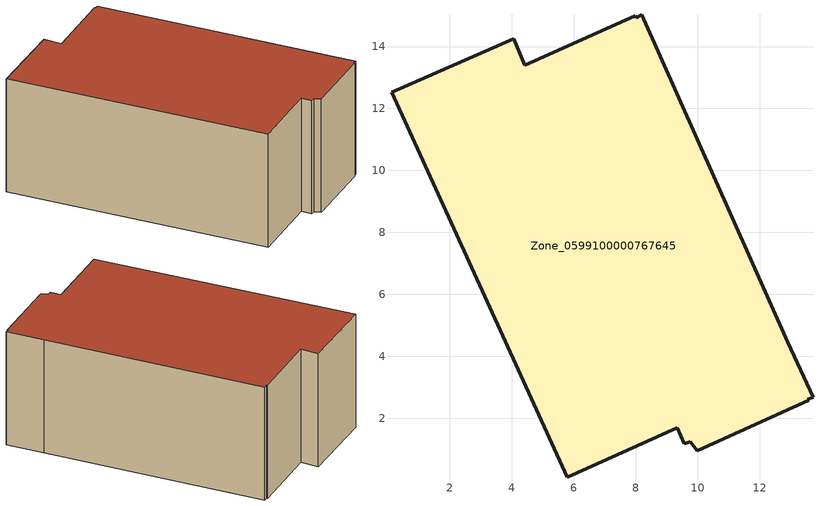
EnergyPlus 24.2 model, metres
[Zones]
Zone_0599100000767645
 floor ground (C_G): 9.56,1.17 9.33,1.68 5.79,0.09 0.11,12.53 4.06,14.26 4.42,13.39 7.99,15 8.02,14.93 8.19,15.03 12.91,4.46 13.72,2.67 13.56,2.62 13.58,2.57 9.98,0.94 9.76,1.24 z0
 wall outside (C_F): 7.99,15 4.42,13.39 4.06,14.26 0.11,12.53 5.79,0.09 9.33,1.68 9.56,1.17 9.76,1.24 9.98,0.94 13.58,2.57 13.56,2.62 13.72,2.67 12.91,4.46 8.19,15.03 8.02,14.93 7.99,15 z0:6.17
 roof outside (C_R): 9.33,1.68 9.56,1.17 9.76,1.24 9.98,0.94 13.58,2.57 13.56,2.62 13.72,2.67 12.91,4.46 8.19,15.03 8.02,14.93 7.99,15 4.42,13.39 4.06,14.26 0.11,12.53 5.79,0.09 z6.17
[BUILDING]
Pand.0599100000767645: North Axis=0; Terrain=City; Loads Convergence Tolerance Value=0.04; Temperature Convergence Tolerance Value=0.4; Solar Distribution=FullExterior; Maximum Number of Warmup Days=25; Minimum Number of Warmup Days=1
[Site:Location]
Rotterdam.The.Hague.AP_ZH_NLD Design_Conditions: Latitude=51.96; Longitude=4.45; Time Zone=1; Elevation=-4.5
[SITE:GROUNDTEMPERATURE:BUILDINGSURFACE]
18, 18, 18, 18, 18, 18, 18, 18, 18, 18, 18, 18
[MATERIAL] Thermal Absorptance=0.9; Solar Absorptance=0.7; Visible Absorptance=0.7
Name | Roughness | Thickness | Conductivity | Density | Specific Heat
G.D.2006-2014 | MediumSmooth | 0.15 | 0.06 | 540 | 1210
F.D.2006-2014 | Rough | 0.3 | 0.12 | 1920 | 840
R.D.2006-2014 | MediumRough | 0.2 | 0.08 | 1500 | 1000
[CONSTRUCTION]
C_G: G.D.2006-2014
C_F: F.D.2006-2014
C_R: R.D.2006-2014
[ZONE]
Zone_0599100000767645: Type=1; Multiplier=1; Ceiling Height=Autocalculate; Volume=Autocalculate; Floor Area=autocalculate; Part of Total Floor Area=Yes
[ZONEINFILTRATION:DESIGNFLOWRATE]
Infil_Zone_0599100000767645: Zone or ZoneList or Space or SpaceList=Zone_0599100000767645; Schedule=AlwaysOn; Design Flow Rate Calculation Method=Flow/Area; Flow Rate per Floor Area=0.0021; Constant Term Coefficient=1; Temperature Term Coefficient=0; Velocity Term Coefficient=0; Velocity Squared Term Coefficient=0
[HVACTEMPLATE:ZONE:IDEALLOADSAIRSYSTEM]
Zone_0599100000767645: Maximum Heating Supply Air Temperature=50; Minimum Cooling Supply Air Temperature=13; Maximum Heating Supply Air Humidity Ratio=0.0156; Minimum Cooling Supply Air Humidity Ratio=0.0077; Heating Limit=NoLimit; Cooling Limit=NoLimit; Dehumidification Control Type=ConstantSensibleHeatRatio; Cooling Sensible Heat Ratio=0.7; Dehumidification Setpoint=60; Humidification Control Type=None; Humidification Setpoint=30; Outdoor Air Method=None; Outdoor Air Flow Rate per Person=0.00944; Outdoor Air Flow Rate per Zone Floor Area=0; Outdoor Air Flow Rate per Zone=0; Demand Controlled Ventilation Type=None; Outdoor Air Economizer Type=NoEconomizer; Heat Recovery Type=None; Sensible Heat Recovery Effectiveness=0.7; Latent Heat Recovery Effectiveness=0.65
[ZONECONTROL:THERMOSTAT]
ThermostatControl_Zone_0599100000767645: Zone or ZoneList=Zone_0599100000767645; Control Type Schedule=DualSetpointControlType; Control 1=Thermostat_Zone_0599100000767645; Temperature Difference Between Cutout And Setpoint=0
[THERMOSTATSETPOINT:DUALSETPOINT]
Thermostat_Zone_0599100000767645: Heating Setpoint Temperature Schedule=HeatingSetpoint_Zone_0599100000767645; Cooling Setpoint Temperature Schedule=CoolingSetpoint_Zone_0599100000767645
[SCHEDULE:COMPACT]
HeatingSetpoint_Zone_0599100000767645: Through: 12/31, For: AllDays, Until: 24:00, 21
CoolingSetpoint_Zone_0599100000767645: Through: 12/31, For: AllDays, Until: 24:00, 24
DualSetpointControlType: Through: 12/31, For: AllDays, Until: 24:00, 4
AlwaysOn: Through: 12/31, For: AllDays, Until: 24:00, 1
